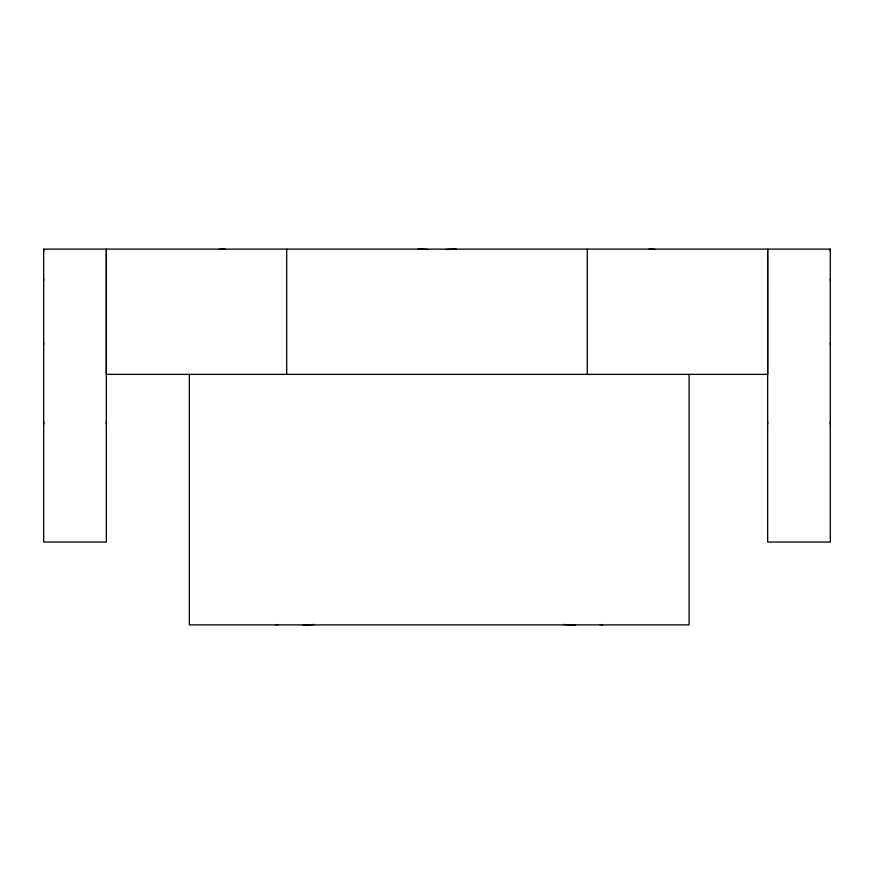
<?xml version="1.0" encoding="UTF-8"?>
<svg xmlns="http://www.w3.org/2000/svg" width="874" height="874" viewBox="0 0 874 874"><rect width="100%" height="100%" fill="white"/><g stroke="black" fill="none" stroke-linecap="round" stroke-linejoin="round"><path stroke-width="1.31" d="M43.7 249.123L43.7 542.044L106.333 542.044L106.333 249.123L106.333 374.378L767.678 374.378L767.667 249.123L767.667 542.044L830.3 542.044L830.3 249.123L43.7 249.123L43.7 251.253M275.802 624.877L278.369 624.506M600.034 624.506L602.601 624.877M830.3 249.123L830.3 251.253M830.3 279.177L830.3 280.292M830.3 343.198L830.3 344.312M830.3 421.967L830.3 424.098M767.667 421.967L767.667 424.098M689.083 374.378L689.083 624.888L189.319 624.888L189.319 374.378M587.306 249.123L587.306 374.378M286.694 249.123L286.694 374.378M106.333 421.967L106.333 424.108M43.7 279.177L43.7 280.292M43.7 343.198L43.7 344.312M43.7 421.967L43.7 424.108M218.697 249.505A27.247 2.764 5.9 0 1 225.044 249.134M446.068 249.505A27.247 2.764 -5.9 0 1 456.064 249.134M648.956 249.134A27.247 2.764 -5.9 0 1 655.303 249.505M417.936 249.134A27.247 2.764 5.9 0 1 427.932 249.505M314.367 624.495A27.247 3.911 0 0 1 302.808 624.866M575.595 624.866A27.247 3.911 0 0 1 564.036 624.495"/></g></svg>
